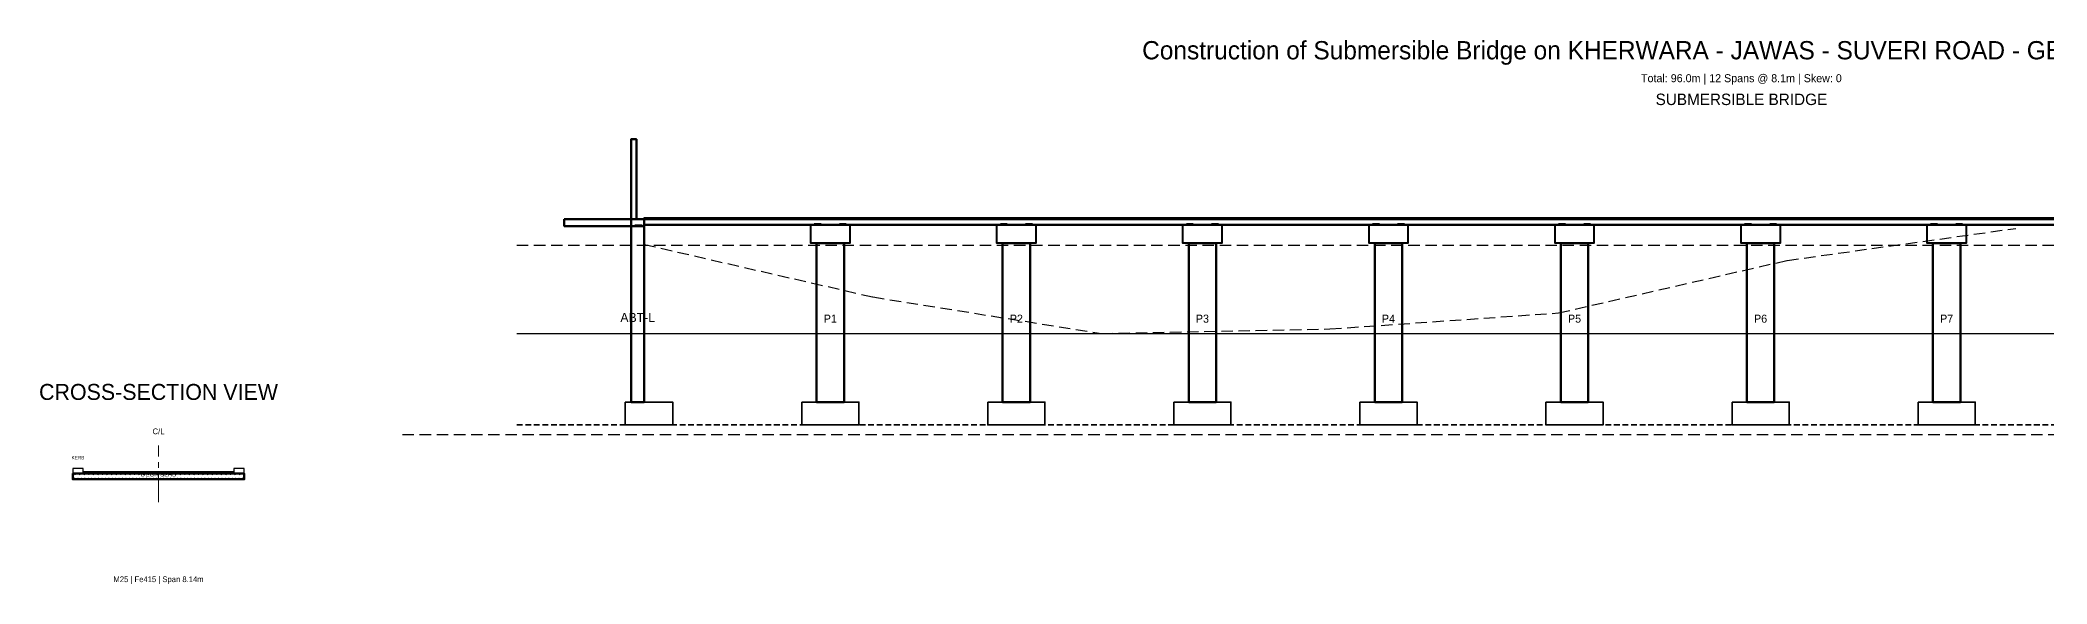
# Model space of a CAD drawing. Header units: metres. Extents: x -26 to 110, y -14 to 129.
# Drawn here: x -26.4 to 61.4, y 105.6 to 129.4 of the extents above; entities that cross this region are included whole.
import ezdxf
from ezdxf.enums import TextEntityAlignment as Align

# ---------------------------------------------------------------- set-up
doc = ezdxf.new("R2010")
doc.units = ezdxf.units.M
for name, pattern in [('CENTER', [2, 1.25, -0.25, 0.25, -0.25]), ('DASHED', [0.75, 0.5, -0.25]), ('HIDDEN', [0.375, 0.25, -0.125])]:
    doc.linetypes.add(name, pattern=pattern)
for name, color, linetype, lineweight in [('A-GRID', 8, 'CENTER', 15), ('A-TEXT', 7, 'CONTINUOUS', 18), ('G-BED', 32, 'CONTINUOUS', 25), ('G-HFL', 150, 'DASHED', 25), ('G-NGL', 30, 'DASHED', 25), ('H-CONC', 253, 'CONTINUOUS', 15), ('S-ABUT', 5, 'CONTINUOUS', 50), ('S-BEARING', 6, 'CONTINUOUS', 30), ('S-DECK', 4, 'CONTINUOUS', 50), ('S-FNDTN', 2, 'HIDDEN', 35), ('S-KERB', 8, 'CONTINUOUS', 25), ('S-PIER', 3, 'CONTINUOUS', 50), ('S-PIERCAP', 3, 'CONTINUOUS', 40), ('X-REBAR', 1, 'CONTINUOUS', 18)]:
    doc.layers.add(name, color=color, linetype=linetype, lineweight=lineweight)

msp = doc.modelspace()

# ---------------------------------------------------------------- hatches: boundary and pattern name
at = {"layer": 'H-CONC'}
h = msp.add_hatch(dxfattribs=at)
h.set_pattern_fill('ANSI31', color=256, scale=0.05, style=0)
h.set_pattern_definition([])
h.paths.add_polyline_path([(0, 121.6), (96, 121.6), (96, 121.35), (0, 121.35)])
h = msp.add_hatch(dxfattribs=at)
h.set_pattern_fill('ANSI31', color=256, scale=0.04, style=0)
h.set_pattern_definition([])
h.paths.add_polyline_path([(7.54, 120.55), (8.74, 120.55), (8.74, 113.6), (7.54, 113.6)])
h = msp.add_hatch(dxfattribs=at)
h.set_pattern_fill('ANSI31', color=256, scale=0.04, style=0)
h.set_pattern_definition([])
h.paths.add_polyline_path([(15.68, 120.55), (16.88, 120.55), (16.88, 113.6), (15.68, 113.6)])
h = msp.add_hatch(dxfattribs=at)
h.set_pattern_fill('ANSI31', color=256, scale=0.04, style=0)
h.set_pattern_definition([])
h.paths.add_polyline_path([(23.82, 120.55), (25.02, 120.55), (25.02, 113.6), (23.82, 113.6)])
h = msp.add_hatch(dxfattribs=at)
h.set_pattern_fill('ANSI31', color=256, scale=0.04, style=0)
h.set_pattern_definition([])
h.paths.add_polyline_path([(31.96, 120.55), (33.16, 120.55), (33.16, 113.6), (31.96, 113.6)])
h = msp.add_hatch(dxfattribs=at)
h.set_pattern_fill('ANSI31', color=256, scale=0.04, style=0)
h.set_pattern_definition([])
h.paths.add_polyline_path([(40.1, 120.55), (41.3, 120.55), (41.3, 113.6), (40.1, 113.6)])
h = msp.add_hatch(dxfattribs=at)
h.set_pattern_fill('ANSI31', color=256, scale=0.04, style=0)
h.set_pattern_definition([])
h.paths.add_polyline_path([(48.24, 120.55), (49.44, 120.55), (49.44, 113.6), (48.24, 113.6)])
h = msp.add_hatch(dxfattribs=at)
h.set_pattern_fill('ANSI31', color=256, scale=0.04, style=0)
h.set_pattern_definition([])
h.paths.add_polyline_path([(56.38, 120.55), (57.58, 120.55), (57.58, 113.6), (56.38, 113.6)])
h = msp.add_hatch(dxfattribs=at)
h.set_pattern_fill('ANSI32', color=256, scale=0.08, style=0)
h.set_pattern_definition([])
h.paths.add_polyline_path([(-0.83, 113.6), (1.245, 113.6), (1.245, 112.6), (-0.83, 112.6)])
h = msp.add_hatch(dxfattribs=at)
h.set_pattern_fill('ANSI31', color=256, scale=0.03, style=0)
h.set_pattern_definition([])
h.paths.add_polyline_path([(-25, 110.468), (-17.5, 110.468), (-17.5, 110.218), (-25, 110.218)])

# ---------------------------------------------------------------- linework, layer by layer
at = {"layer": 'A-GRID', "linetype": 'CENTER'}
msp.add_line((-21.25, 109.218), (-21.25, 111.693), dxfattribs=at)
at = {"layer": 'G-BED', "linetype": 'CONTINUOUS'}
msp.add_line((-5.575, 116.6), (101.575, 116.6), dxfattribs=at)
at = {"layer": 'G-BED', "linetype": 'DASHED'}
msp.add_line((-10.575, 112.184), (106.575, 112.184), dxfattribs=at)
at = {"layer": 'G-HFL', "linetype": 'DASHED'}
msp.add_line((-5.575, 120.468), (101.575, 120.468), dxfattribs=at)
at = {"layer": 'G-NGL', "linetype": 'DASHED'}
msp.add_lwpolyline([(0, 120.5), (10, 118.2), (20, 116.6), (30, 116.8), (40, 117.5), (50, 119.8), (60, 121.2)], dxfattribs=at)
at = {"layer": 'S-ABUT', "linetype": 'CONTINUOUS'}
for points in [[(-0.575, 121.6), (-0.345, 121.6), (-0.345, 125.1), (-0.575, 125.1)], [(-0.575, 121.6), (0, 121.6), (0, 113.6), (-0.575, 113.6)]]:
    msp.add_lwpolyline(points, close=True, dxfattribs=at)
at = {"layer": 'S-BEARING', "linetype": 'CONTINUOUS'}
for points in [[(-0.4, 121.35), (-0.1, 121.35), (-0.1, 121.3), (-0.4, 121.3)], [(7.44, 121.35), (7.74, 121.35), (7.74, 121.4), (7.44, 121.4)], [(8.54, 121.35), (8.84, 121.35), (8.84, 121.4), (8.54, 121.4)], [(15.58, 121.35), (15.88, 121.35), (15.88, 121.4), (15.58, 121.4)], [(16.68, 121.35), (16.98, 121.35), (16.98, 121.4), (16.68, 121.4)], [(23.72, 121.35), (24.02, 121.35), (24.02, 121.4), (23.72, 121.4)], [(24.82, 121.35), (25.12, 121.35), (25.12, 121.4), (24.82, 121.4)], [(31.86, 121.35), (32.16, 121.35), (32.16, 121.4), (31.86, 121.4)], [(32.96, 121.35), (33.26, 121.35), (33.26, 121.4), (32.96, 121.4)], [(40, 121.35), (40.3, 121.35), (40.3, 121.4), (40, 121.4)], [(41.1, 121.35), (41.4, 121.35), (41.4, 121.4), (41.1, 121.4)], [(48.14, 121.35), (48.44, 121.35), (48.44, 121.4), (48.14, 121.4)], [(49.24, 121.35), (49.54, 121.35), (49.54, 121.4), (49.24, 121.4)], [(56.28, 121.35), (56.58, 121.35), (56.58, 121.4), (56.28, 121.4)], [(57.38, 121.35), (57.68, 121.35), (57.68, 121.4), (57.38, 121.4)]]:
    msp.add_lwpolyline(points, close=True, dxfattribs=at)
at = {"layer": 'S-DECK', "linetype": 'CONTINUOUS'}
msp.add_line((0, 121.6), (96, 121.6), dxfattribs=at)
for points in [[(-3.5, 121.6), (0, 121.6), (0, 121.3), (-3.5, 121.3)], [(0, 121.6), (96, 121.6), (96, 121.35), (0, 121.35)], [(-25, 110.468), (-17.5, 110.468), (-17.5, 110.218), (-25, 110.218)]]:
    msp.add_lwpolyline(points, close=True, dxfattribs=at)
at = {"layer": 'S-FNDTN', "linetype": 'HIDDEN'}
msp.add_line((-5.575, 112.6), (101.575, 112.6), dxfattribs=at)
at = {"layer": 'S-FNDTN', "linetype": 'CONTINUOUS'}
for points in [[(-0.83, 113.6), (1.245, 113.6), (1.245, 112.6), (-0.83, 112.6)], [(6.89, 113.6), (9.39, 113.6), (9.39, 112.6), (6.89, 112.6)], [(15.03, 113.6), (17.53, 113.6), (17.53, 112.6), (15.03, 112.6)], [(23.17, 113.6), (25.67, 113.6), (25.67, 112.6), (23.17, 112.6)], [(31.31, 113.6), (33.81, 113.6), (33.81, 112.6), (31.31, 112.6)], [(39.45, 113.6), (41.95, 113.6), (41.95, 112.6), (39.45, 112.6)], [(47.59, 113.6), (50.09, 113.6), (50.09, 112.6), (47.59, 112.6)], [(55.73, 113.6), (58.23, 113.6), (58.23, 112.6), (55.73, 112.6)]]:
    msp.add_lwpolyline(points, close=True, dxfattribs=at)
at = {"layer": 'S-KERB', "linetype": 'CONTINUOUS'}
for points in [[(0, 121.675), (96, 121.675), (96, 121.6), (0, 121.6)], [(-25, 110.468), (-24.55, 110.468), (-24.55, 110.693), (-25, 110.693)], [(-17.95, 110.468), (-17.5, 110.468), (-17.5, 110.693), (-17.95, 110.693)], [(-24.55, 110.468), (-17.95, 110.468), (-17.95, 110.543), (-24.55, 110.543)]]:
    msp.add_lwpolyline(points, close=True, dxfattribs=at)
at = {"layer": 'S-PIER', "linetype": 'CONTINUOUS'}
for points in [[(7.54, 120.55), (8.74, 120.55), (8.74, 113.6), (7.54, 113.6)], [(15.68, 120.55), (16.88, 120.55), (16.88, 113.6), (15.68, 113.6)], [(23.82, 120.55), (25.02, 120.55), (25.02, 113.6), (23.82, 113.6)], [(31.96, 120.55), (33.16, 120.55), (33.16, 113.6), (31.96, 113.6)], [(40.1, 120.55), (41.3, 120.55), (41.3, 113.6), (40.1, 113.6)], [(48.24, 120.55), (49.44, 120.55), (49.44, 113.6), (48.24, 113.6)], [(56.38, 120.55), (57.58, 120.55), (57.58, 113.6), (56.38, 113.6)]]:
    msp.add_lwpolyline(points, close=True, dxfattribs=at)
at = {"layer": 'S-PIERCAP', "linetype": 'CONTINUOUS'}
for points in [[(7.29, 121.35), (8.99, 121.35), (8.99, 120.55), (7.29, 120.55)], [(15.43, 121.35), (17.13, 121.35), (17.13, 120.55), (15.43, 120.55)], [(23.57, 121.35), (25.27, 121.35), (25.27, 120.55), (23.57, 120.55)], [(31.71, 121.35), (33.41, 121.35), (33.41, 120.55), (31.71, 120.55)], [(39.85, 121.35), (41.55, 121.35), (41.55, 120.55), (39.85, 120.55)], [(47.99, 121.35), (49.69, 121.35), (49.69, 120.55), (47.99, 120.55)], [(56.13, 121.35), (57.83, 121.35), (57.83, 120.55), (56.13, 120.55)]]:
    msp.add_lwpolyline(points, close=True, dxfattribs=at)
at = {"layer": 'X-REBAR'}
for centre, radius in [((-24.925, 110.258), 0.01), ((-24.9, 110.428), 0.008), ((-24.775, 110.258), 0.01), ((-24.7, 110.428), 0.008), ((-24.625, 110.258), 0.01), ((-24.5, 110.428), 0.008), ((-24.475, 110.258), 0.01), ((-24.325, 110.258), 0.01), ((-24.3, 110.428), 0.008), ((-24.175, 110.258), 0.01), ((-24.1, 110.428), 0.008), ((-24.025, 110.258), 0.01), ((-23.9, 110.428), 0.008), ((-23.875, 110.258), 0.01), ((-23.725, 110.258), 0.01), ((-23.7, 110.428), 0.008), ((-23.575, 110.258), 0.01), ((-23.5, 110.428), 0.008), ((-23.425, 110.258), 0.01), ((-23.3, 110.428), 0.008), ((-23.275, 110.258), 0.01), ((-23.125, 110.258), 0.01), ((-23.1, 110.428), 0.008), ((-22.975, 110.258), 0.01), ((-22.9, 110.428), 0.008), ((-22.825, 110.258), 0.01), ((-22.7, 110.428), 0.008), ((-22.675, 110.258), 0.01), ((-22.525, 110.258), 0.01), ((-22.5, 110.428), 0.008), ((-22.375, 110.258), 0.01), ((-22.3, 110.428), 0.008), ((-22.225, 110.258), 0.01), ((-22.1, 110.428), 0.008), ((-22.075, 110.258), 0.01), ((-21.925, 110.258), 0.01), ((-21.9, 110.428), 0.008), ((-21.775, 110.258), 0.01), ((-21.7, 110.428), 0.008), ((-21.625, 110.258), 0.01), ((-21.5, 110.428), 0.008), ((-21.475, 110.258), 0.01), ((-21.325, 110.258), 0.01), ((-21.3, 110.428), 0.008), ((-21.175, 110.258), 0.01), ((-21.1, 110.428), 0.008), ((-21.025, 110.258), 0.01), ((-20.9, 110.428), 0.008), ((-20.875, 110.258), 0.01), ((-20.725, 110.258), 0.01), ((-20.7, 110.428), 0.008), ((-20.575, 110.258), 0.01), ((-20.5, 110.428), 0.008), ((-20.425, 110.258), 0.01), ((-20.3, 110.428), 0.008), ((-20.275, 110.258), 0.01), ((-20.125, 110.258), 0.01), ((-20.1, 110.428), 0.008), ((-19.975, 110.258), 0.01), ((-19.9, 110.428), 0.008), ((-19.825, 110.258), 0.01), ((-19.7, 110.428), 0.008), ((-19.675, 110.258), 0.01), ((-19.525, 110.258), 0.01), ((-19.5, 110.428), 0.008), ((-19.375, 110.258), 0.01), ((-19.3, 110.428), 0.008), ((-19.225, 110.258), 0.01), ((-19.1, 110.428), 0.008), ((-19.075, 110.258), 0.01), ((-18.925, 110.258), 0.01), ((-18.9, 110.428), 0.008), ((-18.775, 110.258), 0.01), ((-18.7, 110.428), 0.008), ((-18.625, 110.258), 0.01), ((-18.5, 110.428), 0.008), ((-18.475, 110.258), 0.01), ((-18.325, 110.258), 0.01), ((-18.3, 110.428), 0.008), ((-18.175, 110.258), 0.01), ((-18.1, 110.428), 0.008), ((-18.025, 110.258), 0.01), ((-17.9, 110.428), 0.008), ((-17.875, 110.258), 0.01), ((-17.725, 110.258), 0.01), ((-17.7, 110.428), 0.008), ((-17.575, 110.258), 0.01)]:
    msp.add_circle(centre, radius, dxfattribs=at)

# ---------------------------------------------------------------- texts
at = {"layer": 'A-GRID'}
msp.add_text('C/L', height=0.25, dxfattribs=at).set_placement((-21.25, 112.193), align=Align.CENTER)
at = {"layer": 'A-TEXT'}
for s, height, p in [('Construction of Submersible Bridge on KHERWARA - JAWAS - SUVERI ROAD - GENERAL ARRANGEMENT', 0.8, (48, 128.6)), ('Total: 96.0m | 12 Spans @ 8.1m | Skew: 0', 0.35, (48, 127.6)), ('SUBMERSIBLE BRIDGE', 0.5, (48, 126.6)), ('ABT-L', 0.4, (-0.287, 117.1)), ('P1', 0.35, (8.14, 117.075)), ('P2', 0.35, (16.28, 117.075)), ('P3', 0.35, (24.42, 117.075)), ('P4', 0.35, (32.56, 117.075)), ('P5', 0.35, (40.7, 117.075)), ('P6', 0.35, (48.84, 117.075)), ('P7', 0.35, (56.98, 117.075)), ('CROSS-SECTION VIEW', 0.7, (-21.25, 113.693)), ('KERB', 0.15, (-24.775, 111.093)), ('DECK SLAB', 0.2, (-21.25, 110.343)), ('M25 | Fe415 | Span 8.14m', 0.25, (-21.25, 105.718))]:
    msp.add_text(s, height=height, dxfattribs=at).set_placement(p, align=Align.CENTER)

doc.saveas('drawing.dxf')
